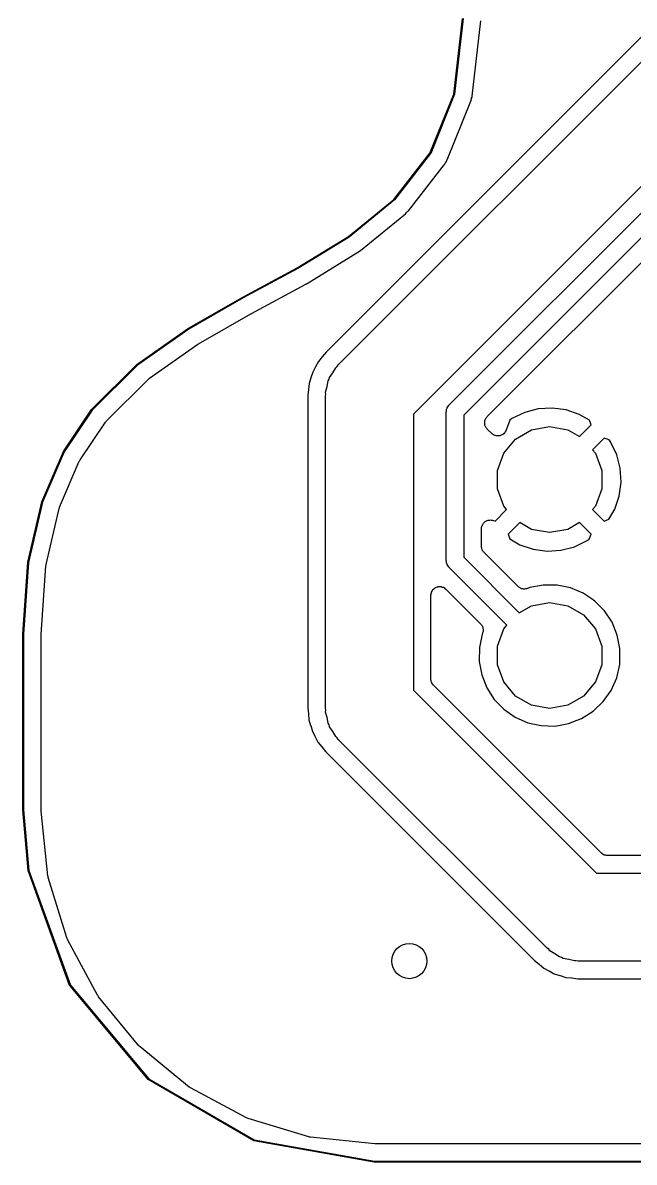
# Model space of a CAD drawing. Extents: x 69.6 to 139.6, y -158 to -61.
# Drawn here: x 76.58 to 83.54, y -158.04 to -145.08 of the extents above; entities that cross this region are included whole.
import ezdxf

# ---------------------------------------------------------------- set-up
doc = ezdxf.new("R2010")
doc.units = 0
doc.header["$MEASUREMENT"] = 0
doc.layers.add('BLACK', color=7, linetype='CONTINUOUS')

msp = doc.modelspace()

# ---------------------------------------------------------------- linework, layer by layer
at = {"layer": 'Black'}
for p, q in [((80.1714, -148.971), (85.9, -143.243)), ((86.7536, -143.804), (81.025, -149.532)), ((81.4293, -149.429), (87.1, -143.759)), ((87.2707, -143.871), (81.6, -149.541)), ((84.7933, -144.067), (80.0335, -148.827)), ((81.8657, -149.559), (87.4087, -144.016)), ((81.485, -145.891), (81.5833, -145.032)), ((81.5932, -145.033), (81.4948, -145.893)), ((81.6937, -145.914), (81.791, -145.06)), ((81.2135, -146.563), (81.485, -145.891)), ((81.4945, -145.894), (81.2225, -146.567)), ((81.4086, -146.641), (81.678, -145.974)), ((81.4946, -145.894), (81.4945, -145.894)), ((81.4948, -145.893), (81.4946, -145.894)), ((81.678, -145.974), (81.6791, -145.97)), ((81.6791, -145.97), (81.6821, -145.964)), ((81.6821, -145.964), (81.6838, -145.957)), ((81.6838, -145.957), (81.6865, -145.945)), ((81.6838, -145.957), (81.6838, -145.957)), ((81.6865, -145.945), (81.6877, -145.943)), ((81.6877, -145.943), (81.6881, -145.939)), ((81.6881, -145.939), (81.6924, -145.925)), ((81.6924, -145.925), (81.6927, -145.918)), ((81.6927, -145.918), (81.6937, -145.914)), ((80.8034, -147.089), (81.2135, -146.563)), ((81.2218, -146.568), (80.8109, -147.095)), ((81.2221, -146.568), (81.2218, -146.568)), ((81.2225, -146.567), (81.2221, -146.568)), ((81.3918, -146.672), (81.4008, -146.658)), ((81.4008, -146.658), (81.4027, -146.653)), ((81.4027, -146.653), (81.4059, -146.648)), ((81.4059, -146.648), (81.4063, -146.647)), ((81.4063, -146.647), (81.4066, -146.645)), ((81.4066, -146.645), (81.4073, -146.644)), ((81.4073, -146.644), (81.4079, -146.642)), ((81.4079, -146.642), (81.4086, -146.641)), ((80.9688, -147.218), (81.3768, -146.696)), ((81.3768, -146.696), (81.3822, -146.687)), ((81.3822, -146.687), (81.385, -146.684)), ((81.385, -146.684), (81.3883, -146.678)), ((81.3883, -146.678), (81.3905, -146.675)), ((81.3905, -146.675), (81.3918, -146.672)), ((80.2891, -147.51), (80.8034, -147.089)), ((80.8102, -147.096), (80.2951, -147.518)), ((80.8105, -147.095), (80.8102, -147.096)), ((80.8109, -147.095), (80.8105, -147.095)), ((80.423, -147.671), (80.9349, -147.252)), ((80.9349, -147.252), (80.9478, -147.239)), ((80.9478, -147.239), (80.9483, -147.239)), ((80.9483, -147.239), (80.9486, -147.238)), ((80.9486, -147.238), (80.9676, -147.219)), ((80.9676, -147.219), (80.9688, -147.218)), ((79.705, -147.867), (80.2891, -147.51)), ((80.2946, -147.518), (79.7101, -147.876)), ((80.2948, -147.518), (80.2946, -147.518)), ((80.2951, -147.518), (80.2948, -147.518)), ((79.8159, -148.045), (80.3946, -147.691)), ((80.3946, -147.691), (80.4001, -147.686)), ((80.4001, -147.686), (80.4034, -147.685)), ((80.4034, -147.685), (80.4062, -147.682)), ((80.4062, -147.682), (80.423, -147.671)), ((79.0859, -148.201), (79.705, -147.867)), ((79.7098, -147.876), (79.0907, -148.21)), ((79.7099, -147.876), (79.7098, -147.876)), ((79.7101, -147.876), (79.7099, -147.876)), ((79.1861, -148.386), (79.8006, -148.054)), ((79.8006, -148.054), (79.8008, -148.054)), ((79.8008, -148.054), (79.8011, -148.054)), ((79.8011, -148.054), (79.8049, -148.051)), ((79.8049, -148.051), (79.808, -148.05)), ((79.808, -148.05), (79.8113, -148.048)), ((79.8113, -148.048), (79.8115, -148.048)), ((79.8115, -148.048), (79.8119, -148.048)), ((79.8119, -148.048), (79.8143, -148.046)), ((79.8143, -148.046), (79.8159, -148.045)), ((78.4666, -148.554), (79.0858, -148.202)), ((79.0906, -148.21), (78.4717, -148.563)), ((79.0858, -148.202), (79.0859, -148.201)), ((79.0858, -148.202), (79.0858, -148.202)), ((79.0907, -148.21), (79.0906, -148.21)), ((78.5806, -148.731), (79.1787, -148.39)), ((79.1787, -148.39), (79.1813, -148.389)), ((79.1813, -148.389), (79.1826, -148.388)), ((79.1826, -148.388), (79.1861, -148.386)), ((77.8817, -148.966), (78.4662, -148.555)), ((78.4717, -148.563), (77.8878, -148.974)), ((78.4662, -148.555), (78.4664, -148.554)), ((78.4664, -148.554), (78.4666, -148.554)), ((78.5725, -148.736), (78.5769, -148.734)), ((78.5769, -148.734), (78.5806, -148.731)), ((78.0263, -149.121), (78.5725, -148.736)), ((80.0335, -148.827), (79.9897, -148.88)), ((77.366, -149.479), (77.881, -148.967)), ((77.8878, -148.974), (77.3734, -149.486)), ((77.881, -148.967), (77.8814, -148.967)), ((77.8814, -148.967), (77.8817, -148.966)), ((79.9129, -148.993), (79.8803, -149.053)), ((79.9131, -148.993), (79.9129, -148.993)), ((79.9134, -148.992), (79.9131, -148.993)), ((79.9455, -148.933), (79.9134, -148.992)), ((79.9891, -148.881), (79.9455, -148.933)), ((79.9893, -148.88), (79.9891, -148.881)), ((79.9897, -148.88), (79.9893, -148.88)), ((80.142, -149.004), (80.1588, -148.989)), ((80.1588, -148.989), (80.1714, -148.971)), ((78.0204, -149.127), (78.0263, -149.121)), ((79.8601, -149.118), (79.8397, -149.183)), ((79.8602, -149.118), (79.8601, -149.118)), ((79.8604, -149.117), (79.8602, -149.118)), ((79.8803, -149.053), (79.8604, -149.117)), ((80.0662, -149.135), (80.0718, -149.114)), ((80.0718, -149.114), (80.1093, -149.06)), ((80.1093, -149.06), (80.142, -149.004)), ((77.5363, -149.606), (78.0135, -149.132)), ((78.0135, -149.132), (78.0204, -149.127)), ((79.8327, -149.252), (79.825, -149.32)), ((79.8328, -149.251), (79.8327, -149.251)), ((79.8327, -149.251), (79.8327, -149.252)), ((79.8397, -149.183), (79.8328, -149.251)), ((80.0269, -149.281), (80.0438, -149.218)), ((80.0438, -149.218), (80.0552, -149.154)), ((80.0552, -149.154), (80.0662, -149.135)), ((79.825, -149.32), (79.825, -149.323)), ((79.825, -149.323), (79.825, -149.323)), ((79.825, -149.323), (79.825, -149.323)), ((79.825, -149.323), (79.825, -149.325)), ((79.825, -149.325), (79.825, -152.87)), ((80.025, -149.325), (80.0288, -149.303)), ((80.025, -152.875), (80.025, -149.325)), ((80.0288, -149.303), (80.0269, -149.281)), ((77.0455, -149.955), (77.3654, -149.48)), ((77.3734, -149.486), (77.0541, -149.96)), ((77.3654, -149.48), (77.3657, -149.48)), ((77.3657, -149.48), (77.366, -149.479)), ((81.4, -149.5), (81.4008, -149.496)), ((81.4, -151.2), (81.4, -149.5)), ((81.4004, -149.491), (81.4038, -149.479)), ((81.4008, -149.496), (81.4004, -149.491)), ((81.4038, -149.479), (81.406, -149.466)), ((81.406, -149.466), (81.4082, -149.462)), ((81.4082, -149.462), (81.4094, -149.458)), ((81.4094, -149.458), (81.4169, -149.447)), ((81.4169, -149.447), (81.4234, -149.436)), ((81.4234, -149.436), (81.4268, -149.433)), ((81.4268, -149.433), (81.4293, -149.429)), ((82.2924, -149.512), (82.1468, -149.582)), ((82.4461, -149.471), (82.2924, -149.512)), ((82.6046, -149.462), (82.4461, -149.471)), ((82.7621, -149.483), (82.6046, -149.462)), ((82.9124, -149.534), (82.7621, -149.483)), ((77.2344, -150.05), (77.5238, -149.621)), ((77.5238, -149.621), (77.5306, -149.614)), ((77.5306, -149.614), (77.5363, -149.606)), ((81.025, -149.532), (81.025, -152.668)), ((81.6, -149.541), (81.6, -151.159)), ((81.8368, -149.621), (81.839, -149.612)), ((81.8375, -149.629), (81.8368, -149.621)), ((81.8368, -149.638), (81.8375, -149.629)), ((81.839, -149.646), (81.8368, -149.638)), ((81.839, -149.612), (81.8398, -149.603)), ((81.8398, -149.603), (81.8435, -149.595)), ((81.8435, -149.595), (81.8457, -149.587)), ((81.8457, -149.587), (81.8508, -149.58)), ((81.8508, -149.58), (81.8545, -149.572)), ((81.8545, -149.572), (81.8606, -149.566)), ((81.8606, -149.566), (81.8657, -149.559)), ((82.124, -149.598), (82.0805, -149.715)), ((82.1468, -149.582), (82.124, -149.598)), ((83.0272, -149.601), (82.9124, -149.534)), ((83.0471, -149.654), (83.0272, -149.601)), ((81.8398, -149.655), (81.839, -149.646)), ((81.8435, -149.663), (81.8398, -149.655)), ((81.8457, -149.672), (81.8435, -149.663)), ((81.8508, -149.679), (81.8457, -149.672)), ((81.8545, -149.687), (81.8508, -149.679)), ((81.8606, -149.693), (81.8545, -149.687)), ((81.8657, -149.7), (81.8606, -149.693)), ((81.9161, -149.75), (81.8657, -149.7)), ((81.9265, -149.758), (81.9161, -149.75)), ((81.9362, -149.766), (81.9265, -149.758)), ((81.9406, -149.768), (81.9362, -149.766)), ((81.9445, -149.77), (81.9406, -149.768)), ((81.9568, -149.774), (81.9445, -149.77)), ((82.0242, -149.771), (82.0126, -149.776)), ((82.0362, -149.767), (82.0242, -149.771)), ((82.0398, -149.764), (82.0362, -149.767)), ((82.0441, -149.762), (82.0398, -149.764)), ((82.0531, -149.753), (82.0441, -149.762)), ((82.0629, -149.745), (82.0531, -149.753)), ((82.0653, -149.74), (82.0629, -149.745)), ((82.0687, -149.737), (82.0653, -149.74)), ((82.0741, -149.726), (82.0687, -149.737)), ((82.0805, -149.715), (82.0741, -149.726)), ((82.1879, -149.814), (82.369, -149.709)), ((82.369, -149.709), (82.575, -149.673)), ((82.575, -149.673), (82.781, -149.709)), ((82.781, -149.709), (82.9151, -149.786)), ((82.9151, -149.786), (83.0471, -149.654)), ((81.9687, -149.778), (81.9568, -149.774)), ((81.9735, -149.778), (81.9687, -149.778)), ((81.9781, -149.779), (81.9735, -149.778)), ((81.9907, -149.778), (81.9781, -149.779)), ((82.0034, -149.778), (81.9907, -149.778)), ((82.0079, -149.777), (82.0034, -149.778)), ((82.0126, -149.776), (82.0079, -149.777)), ((82.0534, -149.974), (82.1879, -149.814)), ((83.1956, -149.803), (83.0638, -149.935)), ((83.2524, -149.824), (83.1956, -149.803)), ((83.2675, -149.847), (83.2524, -149.824)), ((83.3383, -149.992), (83.2675, -149.847)), ((76.7985, -150.527), (77.0451, -149.956)), ((77.0541, -149.96), (76.8079, -150.531)), ((77.0451, -149.956), (77.0453, -149.955)), ((77.0453, -149.955), (77.0455, -149.955)), ((81.9819, -150.17), (82.0534, -149.974)), ((83.0638, -149.935), (83.0966, -149.974)), ((83.0966, -149.974), (83.1681, -150.17)), ((83.3786, -150.146), (83.3383, -149.992)), ((77.0014, -150.587), (77.2255, -150.067)), ((77.2255, -150.067), (77.2306, -150.059)), ((77.2306, -150.059), (77.2344, -150.05)), ((83.3884, -150.305), (83.3786, -150.146)), ((81.9819, -150.38), (81.9819, -150.17)), ((83.1681, -150.17), (83.1681, -150.38)), ((82.0534, -150.576), (81.9819, -150.38)), ((83.1681, -150.38), (83.0966, -150.576)), ((83.3671, -150.462), (83.3884, -150.305)), ((76.6395, -151.214), (76.7982, -150.528)), ((76.8079, -150.531), (76.6494, -151.216)), ((76.7982, -150.528), (76.7984, -150.528)), ((76.7984, -150.528), (76.7985, -150.527)), ((83.3157, -150.612), (83.3671, -150.462)), ((76.849, -151.24), (76.9958, -150.604)), ((76.9958, -150.604), (76.9994, -150.596)), ((76.9994, -150.596), (77.0014, -150.587)), ((81.9544, -150.747), (82.0862, -150.615)), ((82.0862, -150.615), (82.0534, -150.576)), ((83.0966, -150.576), (83.0638, -150.615)), ((83.0638, -150.615), (83.1956, -150.747)), ((83.2492, -150.727), (83.3157, -150.612)), ((81.8046, -150.808), (81.806, -150.799)), ((81.806, -150.799), (81.8106, -150.792)), ((81.8106, -150.792), (81.8137, -150.783)), ((81.8137, -150.783), (81.8192, -150.777)), ((81.8192, -150.777), (81.8234, -150.769)), ((81.8234, -150.769), (81.8304, -150.763)), ((81.8304, -150.763), (81.8363, -150.757)), ((81.8363, -150.757), (81.8436, -150.752)), ((81.8436, -150.752), (81.85, -150.747)), ((81.85, -150.747), (81.8585, -150.744)), ((81.8585, -150.744), (81.8665, -150.739)), ((81.8665, -150.739), (81.8747, -150.738)), ((81.8747, -150.738), (81.8826, -150.735)), ((81.8826, -150.735), (81.8917, -150.735)), ((81.8917, -150.735), (81.9007, -150.734)), ((81.9007, -150.734), (81.909, -150.735)), ((81.909, -150.735), (81.9174, -150.735)), ((81.9174, -150.735), (81.9259, -150.738)), ((81.9259, -150.738), (81.9349, -150.74)), ((81.9349, -150.74), (81.9544, -150.747)), ((82.2349, -150.764), (82.1029, -150.896)), ((82.369, -150.841), (82.2349, -150.764)), ((82.9151, -150.764), (82.781, -150.841)), ((83.0471, -150.896), (82.9151, -150.764)), ((83.1956, -150.747), (83.2492, -150.727)), ((81.8, -150.834), (81.8016, -150.825)), ((81.8, -151.034), (81.8, -150.834)), ((81.8016, -150.816), (81.8046, -150.808)), ((81.8016, -150.825), (81.8016, -150.816)), ((82.1029, -150.896), (82.1228, -150.949)), ((82.575, -150.877), (82.369, -150.841)), ((82.781, -150.841), (82.575, -150.877)), ((83.026, -150.952), (83.0471, -150.896)), ((83.0471, -150.896), (83.0471, -150.896)), ((81.8008, -151.039), (81.8, -151.034)), ((81.8004, -151.043), (81.8008, -151.039)), ((81.8038, -151.056), (81.8004, -151.043)), ((81.806, -151.069), (81.8038, -151.056)), ((82.1228, -150.949), (82.2376, -151.016)), ((82.2376, -151.016), (82.3879, -151.067)), ((82.7039, -151.079), (82.8576, -151.038)), ((82.8576, -151.038), (83.0032, -150.968)), ((83.0032, -150.968), (83.026, -150.952)), ((81.6, -151.159), (82.2304, -151.789)), ((81.8082, -151.072), (81.806, -151.069)), ((81.8094, -151.077), (81.8082, -151.072)), ((81.8169, -151.087), (81.8094, -151.077)), ((81.8234, -151.099), (81.8169, -151.087)), ((81.8268, -151.101), (81.8234, -151.099)), ((81.8293, -151.105), (81.8268, -151.101)), ((82.2158, -151.492), (81.8293, -151.105)), ((82.3879, -151.067), (82.5454, -151.088)), ((82.5454, -151.088), (82.7039, -151.079)), ((76.5833, -152.032), (76.6394, -151.214)), ((76.6494, -151.216), (76.5933, -152.032)), ((76.6394, -151.214), (76.6395, -151.214)), ((76.6395, -151.214), (76.6395, -151.214)), ((76.7935, -152.036), (76.8467, -151.256)), ((76.8467, -151.256), (76.8486, -151.248)), ((76.8486, -151.248), (76.849, -151.24)), ((81.4008, -151.204), (81.4, -151.2)), ((81.4004, -151.209), (81.4008, -151.204)), ((81.4038, -151.221), (81.4004, -151.209)), ((81.406, -151.234), (81.4038, -151.221)), ((81.4082, -151.238), (81.406, -151.234)), ((81.4094, -151.242), (81.4082, -151.238)), ((81.4169, -151.253), (81.4094, -151.242)), ((81.4234, -151.264), (81.4169, -151.253)), ((81.4268, -151.267), (81.4234, -151.264)), ((81.4293, -151.271), (81.4268, -151.267)), ((82.0895, -151.931), (81.4293, -151.271)), ((81.225, -151.591), (81.2273, -151.578)), ((81.2273, -151.578), (81.2284, -151.565)), ((81.2284, -151.565), (81.2303, -151.561)), ((81.2303, -151.561), (81.231, -151.556)), ((81.231, -151.556), (81.2376, -151.545)), ((81.2376, -151.545), (81.2431, -151.533)), ((81.2431, -151.533), (81.2462, -151.53)), ((81.2462, -151.53), (81.2484, -151.526)), ((81.2484, -151.526), (81.2584, -151.518)), ((81.2584, -151.518), (81.2676, -151.509)), ((81.2676, -151.509), (81.2716, -151.507)), ((81.2716, -151.507), (81.275, -151.504)), ((81.275, -151.504), (81.2873, -151.5)), ((81.2873, -151.5), (81.2991, -151.494)), ((81.2991, -151.494), (81.3035, -151.494)), ((81.3035, -151.494), (81.3076, -151.492)), ((81.3076, -151.492), (81.3207, -151.492)), ((81.3207, -151.492), (81.3337, -151.491)), ((81.3337, -151.491), (81.338, -151.492)), ((81.338, -151.492), (81.3424, -151.492)), ((81.3424, -151.492), (81.3546, -151.497)), ((81.3546, -151.497), (81.3673, -151.5)), ((81.3673, -151.5), (81.3709, -151.503)), ((81.3709, -151.503), (81.375, -151.504)), ((81.375, -151.504), (81.385, -151.512)), ((81.385, -151.512), (81.3957, -151.52)), ((81.3957, -151.52), (81.7906, -151.915)), ((82.2208, -151.495), (82.2158, -151.492)), ((82.2249, -151.5), (82.2208, -151.495)), ((82.235, -151.505), (82.2249, -151.5)), ((82.2443, -151.511), (82.235, -151.505)), ((82.2502, -151.513), (82.2443, -151.511)), ((82.2556, -151.516), (82.2502, -151.513)), ((82.2668, -151.518), (82.2556, -151.516)), ((82.2778, -151.52), (82.2668, -151.518)), ((82.2839, -151.52), (82.2778, -151.52)), ((82.29, -151.521), (82.2839, -151.52)), ((82.3011, -151.518), (82.29, -151.521)), ((82.3124, -151.517), (82.3011, -151.518)), ((82.318, -151.515), (82.3124, -151.517)), ((82.324, -151.514), (82.318, -151.515)), ((82.348, -151.504), (82.324, -151.514)), ((82.5021, -151.474), (82.348, -151.504)), ((82.659, -151.476), (82.5021, -151.474)), ((82.8127, -151.507), (82.659, -151.476)), ((82.9573, -151.568), (82.8127, -151.507)), ((83.0471, -151.628), (82.9573, -151.568)), ((81.225, -152.544), (81.225, -151.591)), ((82.2304, -151.789), (82.369, -151.709)), ((82.369, -151.709), (82.575, -151.673)), ((82.575, -151.673), (82.781, -151.709)), ((82.781, -151.709), (82.9621, -151.814)), ((83.0874, -151.656), (83.0471, -151.628)), ((83.0923, -151.661), (83.0874, -151.656)), ((83.198, -151.767), (83.0923, -151.661)), ((83.0923, -151.661), (83.0923, -151.661)), ((83.0923, -151.661), (83.0923, -151.661)), ((82.9621, -151.814), (83.0966, -151.974)), ((83.2848, -151.898), (83.198, -151.767)), ((81.7906, -151.915), (81.7947, -151.921)), ((81.7947, -151.921), (81.7999, -151.926)), ((81.7999, -151.926), (81.8046, -151.935)), ((81.8046, -151.935), (81.8105, -151.943)), ((81.8105, -151.943), (81.8123, -151.95)), ((81.8123, -151.95), (81.8156, -151.957)), ((81.8156, -151.957), (81.8168, -151.967)), ((81.8168, -151.967), (81.8195, -151.977)), ((82.0534, -151.974), (82.0895, -151.931)), ((83.3446, -152.043), (83.2848, -151.898)), ((76.5833, -154.032), (76.5833, -152.032)), ((76.5833, -152.032), (76.5833, -152.032)), ((76.5833, -152.032), (76.5833, -152.032)), ((76.5933, -152.032), (76.5933, -154.032)), ((76.7933, -152.042), (76.7938, -152.039)), ((76.7933, -154.032), (76.7933, -152.042)), ((76.7938, -152.039), (76.7935, -152.036)), ((81.8088, -152.032), (81.7761, -152.185)), ((81.8118, -152.025), (81.8088, -152.032)), ((81.8134, -152.018), (81.8118, -152.025)), ((81.8164, -152.011), (81.8134, -152.018)), ((81.8173, -152.001), (81.8164, -152.011)), ((81.8197, -151.991), (81.8173, -152.001)), ((81.8195, -151.977), (81.8188, -151.984)), ((81.8188, -151.984), (81.8197, -151.991)), ((81.9819, -152.17), (82.0534, -151.974)), ((83.0966, -151.974), (83.1681, -152.17)), ((83.3749, -152.196), (83.3446, -152.043)), ((81.7761, -152.185), (81.7739, -152.342)), ((81.9819, -152.38), (81.9819, -152.17)), ((83.1681, -152.17), (83.1681, -152.38)), ((83.3724, -152.376), (83.3749, -152.196)), ((81.7739, -152.342), (81.8023, -152.497)), ((82.0534, -152.576), (81.9819, -152.38)), ((83.1681, -152.38), (83.0966, -152.576)), ((83.3378, -152.529), (83.3724, -152.376)), ((81.2258, -152.548), (81.225, -152.544)), ((81.2254, -152.552), (81.2258, -152.548)), ((81.2288, -152.565), (81.2254, -152.552)), ((81.231, -152.578), (81.2288, -152.565)), ((81.2332, -152.582), (81.231, -152.578)), ((81.2344, -152.586), (81.2332, -152.582)), ((81.2419, -152.597), (81.2344, -152.586)), ((81.2484, -152.608), (81.2419, -152.597)), ((81.2518, -152.611), (81.2484, -152.608)), ((81.2543, -152.614), (81.2518, -152.611)), ((83.1607, -154.521), (81.2543, -152.614)), ((81.8023, -152.497), (81.86, -152.642)), ((82.1879, -152.736), (82.0534, -152.576)), ((83.0966, -152.576), (82.9621, -152.736)), ((83.274, -152.672), (83.3378, -152.529)), ((81.025, -152.668), (83.1071, -154.75)), ((81.86, -152.642), (81.945, -152.774)), ((82.369, -152.841), (82.1879, -152.736)), ((82.9621, -152.736), (82.781, -152.841)), ((83.1835, -152.8), (83.274, -152.672)), ((79.825, -152.87), (79.8317, -152.939)), ((80.0288, -152.897), (80.025, -152.875)), ((81.945, -152.774), (82.054, -152.887)), ((82.575, -152.877), (82.369, -152.841)), ((82.781, -152.841), (82.575, -152.877)), ((83.0699, -152.908), (83.1835, -152.8)), ((79.8317, -152.939), (79.8317, -152.939)), ((79.8317, -152.939), (79.8318, -152.94)), ((79.8318, -152.94), (79.8377, -153.007)), ((79.8377, -153.007), (79.8573, -153.072)), ((80.0269, -152.919), (80.0288, -152.897)), ((80.0438, -152.982), (80.0269, -152.919)), ((80.0552, -153.046), (80.0438, -152.982)), ((82.054, -152.887), (82.1828, -152.977)), ((82.1828, -152.977), (82.3266, -153.04)), ((82.7912, -153.049), (82.9374, -152.993)), ((82.9374, -152.993), (83.0699, -152.908)), ((79.8573, -153.072), (79.8574, -153.073)), ((79.8574, -153.073), (79.8576, -153.073)), ((79.8576, -153.073), (79.8765, -153.138)), ((79.8765, -153.138), (79.9084, -153.198)), ((80.0662, -153.065), (80.0552, -153.046)), ((80.0718, -153.086), (80.0662, -153.065)), ((80.1093, -153.14), (80.0718, -153.086)), ((82.3266, -153.04), (82.4798, -153.073)), ((82.4798, -153.073), (82.6367, -153.077)), ((82.6367, -153.077), (82.7912, -153.049)), ((79.9084, -153.198), (79.9085, -153.199)), ((79.9085, -153.199), (79.9088, -153.199)), ((79.9088, -153.199), (79.94, -153.259)), ((79.94, -153.259), (79.9829, -153.312)), ((80.142, -153.196), (80.1093, -153.14)), ((80.1588, -153.211), (80.142, -153.196)), ((80.1714, -153.229), (80.1588, -153.211)), ((82.5464, -155.604), (80.1714, -153.229)), ((79.9829, -153.312), (79.9831, -153.312)), ((79.9831, -153.312), (79.9835, -153.313)), ((79.9835, -153.313), (80.0263, -153.366)), ((80.0263, -153.366), (80.0284, -153.368)), ((80.0284, -153.368), (80.0285, -153.368)), ((80.0285, -153.368), (80.0287, -153.369)), ((80.0287, -153.369), (80.0302, -153.37)), ((80.0302, -153.37), (82.4016, -155.742)), ((76.6428, -154.72), (76.5833, -154.032)), ((76.5833, -154.032), (76.5833, -154.032)), ((76.5833, -154.032), (76.5833, -154.032)), ((76.5933, -154.032), (76.6527, -154.719)), ((76.7933, -154.037), (76.7933, -154.032)), ((76.7933, -154.032), (76.7933, -154.032)), ((76.7933, -154.032), (76.7933, -154.032)), ((76.7942, -154.042), (76.7933, -154.037)), ((76.7938, -154.047), (76.7942, -154.042)), ((76.8694, -154.779), (76.7938, -154.047)), ((83.1643, -154.523), (83.1607, -154.521)), ((83.1671, -154.527), (83.1643, -154.523)), ((83.1784, -154.533), (83.1671, -154.527)), ((83.1891, -154.541), (83.1784, -154.533)), ((83.1934, -154.542), (83.1891, -154.541)), ((83.1972, -154.544), (83.1934, -154.542)), ((83.21, -154.546), (83.1972, -154.544)), ((83.2227, -154.55), (83.21, -154.546)), ((83.227, -154.549), (83.2227, -154.55)), ((83.2314, -154.55), (83.227, -154.549)), ((111.486, -154.55), (83.2314, -154.55)), ((76.643, -154.721), (76.6428, -154.72)), ((76.6431, -154.721), (76.643, -154.721)), ((77.116, -156.028), (76.6431, -154.721)), ((76.6527, -154.719), (77.1251, -156.023)), ((76.8721, -154.788), (76.8694, -154.779)), ((76.8733, -154.798), (76.8721, -154.788)), ((77.0852, -155.487), (76.8733, -154.798)), ((83.1071, -154.75), (122.475, -154.75)), ((77.0897, -155.495), (77.0852, -155.487)), ((77.0928, -155.505), (77.0897, -155.495)), ((77.4345, -156.139), (77.0928, -155.505)), ((82.5645, -155.616), (82.5464, -155.604)), ((82.5786, -155.633), (82.5645, -155.616)), ((82.6352, -155.666), (82.5786, -155.633)), ((82.6887, -155.703), (82.6352, -155.666)), ((82.7099, -155.709), (82.6887, -155.703)), ((82.729, -155.72), (82.7099, -155.709)), ((82.7933, -155.731), (82.729, -155.72)), ((82.8564, -155.748), (82.7933, -155.731)), ((82.4016, -155.742), (82.4549, -155.785)), ((82.4549, -155.785), (82.4552, -155.786)), ((82.4552, -155.786), (82.4557, -155.786)), ((82.4557, -155.786), (82.5076, -155.83)), ((82.5076, -155.83), (82.5673, -155.862)), ((82.8783, -155.746), (82.8564, -155.748)), ((82.9, -155.75), (82.8783, -155.746)), ((122.268, -155.75), (82.9, -155.75)), ((82.5673, -155.862), (82.5677, -155.862)), ((82.5677, -155.862), (82.5682, -155.862)), ((82.5682, -155.862), (82.6277, -155.895)), ((82.6277, -155.895), (82.6925, -155.915)), ((82.6925, -155.915), (82.693, -155.915)), ((82.693, -155.915), (82.6935, -155.915)), ((82.6935, -155.915), (82.7581, -155.935)), ((82.7581, -155.935), (82.8255, -155.942)), ((82.8255, -155.942), (82.826, -155.942)), ((82.826, -155.942), (82.8265, -155.942)), ((82.8265, -155.942), (82.8948, -155.95)), ((82.8948, -155.95), (82.8977, -155.95)), ((82.8977, -155.95), (82.8979, -155.95)), ((82.8979, -155.95), (82.8981, -155.95)), ((82.8981, -155.95), (82.9003, -155.95)), ((82.9003, -155.95), (122.144, -155.95)), ((77.1168, -156.029), (77.116, -156.028)), ((78.0079, -157.095), (77.1168, -156.029)), ((77.1251, -156.023), (78.015, -157.088)), ((77.4406, -156.147), (77.4345, -156.139)), ((77.4454, -156.156), (77.4406, -156.147)), ((77.9039, -156.712), (77.4454, -156.156)), ((77.9114, -156.718), (77.9039, -156.712)), ((77.9178, -156.726), (77.9114, -156.718)), ((78.4756, -157.182), (77.9178, -156.726)), ((78.0092, -157.096), (78.0079, -157.095)), ((79.2111, -157.793), (78.0092, -157.096)), ((78.015, -157.088), (79.2154, -157.784)), ((78.4841, -157.187), (78.4756, -157.182)), ((78.4918, -157.193), (78.4841, -157.187)), ((79.1277, -157.533), (78.4918, -157.193)), ((79.137, -157.536), (79.1277, -157.533)), ((79.1457, -157.54), (79.137, -157.536)), ((79.8354, -157.75), (79.1457, -157.54)), ((79.212, -157.793), (79.2111, -157.793)), ((79.2127, -157.793), (79.212, -157.793)), ((80.5804, -158.037), (79.2127, -157.793)), ((79.2154, -157.784), (80.5821, -158.027)), ((79.8452, -157.751), (79.8354, -157.75)), ((79.8546, -157.753), (79.8452, -157.751)), ((80.5866, -157.827), (79.8546, -157.753)), ((80.5916, -157.826), (80.5866, -157.827)), ((80.5965, -157.827), (80.5916, -157.826)), ((86.2281, -157.827), (80.5965, -157.827)), ((80.5821, -158.037), (80.5804, -158.037)), ((80.5821, -158.027), (80.5838, -158.028)), ((80.5838, -158.036), (80.5821, -158.037)), ((80.5838, -158.028), (80.5848, -158.029)), ((80.5848, -158.036), (80.5838, -158.036)), ((80.5848, -158.029), (80.585, -158.028)), ((80.585, -158.036), (80.5848, -158.036)), ((80.585, -158.028), (80.5865, -158.027)), ((80.5865, -158.037), (80.585, -158.036)), ((80.5865, -158.027), (80.5883, -158.027)), ((80.5883, -158.037), (80.5865, -158.037)), ((80.5883, -158.027), (86.2609, -158.027)), ((86.2615, -158.037), (80.5883, -158.037))]:
    msp.add_line(p, q, dxfattribs=at)
msp.add_circle((80.98, -155.75), 0.2, dxfattribs=at)

doc.saveas('drawing.dxf')
